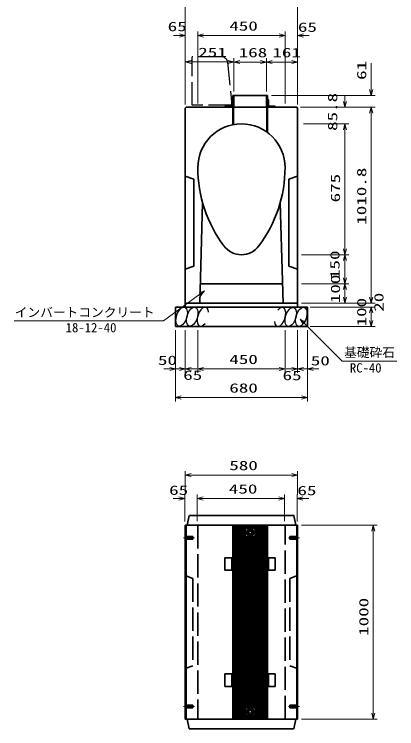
# Model space of a CAD drawing. Units: millimetres on the paper. Extents: x 0 to 841, y 0 to 594.
# Drawn here: x 558.3 to 656.9, y 314.6 to 498.9 of the extents above; entities that cross this region are included whole.
import ezdxf
from ezdxf.enums import TextEntityAlignment as Align

# ---------------------------------------------------------------- set-up
doc = ezdxf.new("R2010")
doc.units = ezdxf.units.MM
doc.linetypes.add('DASHED', pattern=[7.5, 6, -1.5])
doc.linetypes.add('USER1', pattern=[18.5, 12, -1.5, 3.5, -1.5])
for name, color, linetype, lineweight in [('D-BMK（構造物基準線）', 2, 'USER1', 18), ('D-STR-DIM（寸法）', 7, 'Continuous', 13), ('D-STR-HTXT(基礎砕石-旗)', 7, 'Continuous', 13), ('D-STR-HTXT（旗上げ）', 7, 'Continuous', 13), ('D-STR-STRF(グリ)', 7, 'Continuous', 25), ('D-STR-STRF(歩車)', 7, 'DASHED', 25), ('D-STR（構造物）', 1, 'Continuous', 35)]:
    doc.layers.add(name, color=color, linetype=linetype, lineweight=lineweight)
doc.styles.add('ＭＳ ゴシック', font='')
doc.styles.get('ＭＳ ゴシック').set_extended_font_data('MS Gothic')

# ---------------------------------------------------------------- blocks, each defined once
blk = doc.blocks.new('_Open30')
at = {"color": 7, "linetype": 'Continuous', "lineweight": 13}
for p, q in [((-1, 0.2679), (0, 0)), ((0, 0), (-1, -0.2679)), ((0, 0), (-1, 0))]:
    blk.add_line(p, q, dxfattribs=at)

msp = doc.modelspace()

# ---------------------------------------------------------------- linework, layer by layer
at = {"layer": 'D-BMK（構造物基準線）'}
for p, q in [((601.862, 363.83), (604.712, 363.83)), ((631.787, 363.83), (628.937, 363.83)), ((601.862, 320.33), (604.712, 320.33)), ((631.787, 320.33), (628.937, 320.33))]:
    msp.add_line(p, q, dxfattribs=at)
at = {"layer": 'D-STR-DIM（寸法）'}
for p, q in [((602.325, 494.424), (602.325, 502.632)), ((631.325, 494.424), (631.325, 502.632)), ((602.325, 475.664), (602.325, 494.424)), ((605.575, 475.876), (605.575, 494.424)), ((605.575, 475.876), (605.575, 494.424)), ((628.075, 475.886), (628.075, 494.424)), ((628.075, 475.886), (628.075, 494.424)), ((631.325, 475.664), (631.325, 494.424)), ((600.825, 493.424), (599.325, 493.424)), ((607.075, 493.424), (608.575, 493.424)), ((607.075, 493.424), (626.575, 493.424)), ((626.575, 493.424), (625.075, 493.424)), ((632.825, 493.424), (634.325, 493.424)), ((602.325, 475.664), (602.325, 487.614)), ((603.825, 486.614), (613.375, 486.614)), ((614.875, 478.964), (614.875, 487.614)), ((614.875, 479.964), (614.875, 487.561)), ((623.275, 478.964), (623.275, 487.561)), ((623.275, 478.964), (623.275, 487.561)), ((631.325, 475.664), (631.325, 487.561)), ((616.375, 486.561), (621.775, 486.561)), ((624.775, 486.561), (629.825, 486.561)), ((650.277, 479.464), (650.277, 486.297)), ((624.575, 477.964), (651.277, 477.964)), ((643.517, 476.414), (643.517, 477.914)), ((632.075, 474.914), (651.277, 474.914)), ((632.075, 474.914), (644.517, 474.914)), ((632.54, 474.914), (651.277, 474.914)), ((650.277, 425.874), (650.277, 473.414)), ((650.277, 473.414), (650.277, 471.914)), ((632.825, 470.621), (644.517, 470.621)), ((633.825, 470.621), (644.517, 470.621)), ((643.517, 438.375), (643.517, 469.121)), ((643.517, 469.121), (643.517, 467.621)), ((632.325, 436.875), (644.517, 436.875)), ((632.325, 436.875), (644.517, 436.875)), ((643.517, 430.875), (643.517, 435.375)), ((632.325, 429.375), (644.517, 429.375)), ((632.325, 429.375), (644.517, 429.375)), ((643.517, 425.875), (643.517, 427.875)), ((650.277, 425.874), (650.277, 427.374)), ((632.325, 424.375), (644.517, 424.375)), ((632.325, 424.374), (651.277, 424.374)), ((633.325, 424.374), (651.277, 424.374)), ((634.575, 423.374), (651.277, 423.374)), ((634.825, 423.374), (651.277, 423.374)), ((650.277, 421.874), (650.277, 420.374)), ((650.277, 419.874), (650.277, 421.874)), ((599.825, 417.374), (599.825, 406.407)), ((602.325, 417.374), (602.325, 406.407)), ((602.325, 417.374), (602.325, 406.407)), ((605.575, 417.374), (605.575, 406.407)), ((605.575, 417.374), (605.575, 406.407)), ((628.075, 417.374), (628.075, 406.407)), ((628.075, 417.374), (628.075, 406.407)), ((631.325, 417.374), (631.325, 406.407)), ((631.325, 417.374), (631.325, 406.407)), ((633.825, 417.374), (633.825, 406.407)), ((634.575, 418.374), (651.277, 418.374)), ((598.325, 407.407), (596.825, 407.407)), ((600.825, 407.407), (599.325, 407.407)), ((603.825, 407.407), (605.325, 407.407)), ((607.075, 407.407), (608.575, 407.407)), ((607.075, 407.407), (626.575, 407.407)), ((626.575, 407.407), (625.075, 407.407)), ((629.825, 407.407), (628.325, 407.407)), ((632.825, 407.407), (634.325, 407.407)), ((635.325, 407.407), (636.825, 407.407)), ((599.825, 406.407), (599.825, 399.024)), ((633.825, 406.407), (633.825, 399.024)), ((601.325, 400.024), (632.325, 400.024)), ((602.325, 375.658), (602.325, 381.027)), ((603.825, 380.027), (629.825, 380.027)), ((631.325, 375.007), (631.325, 381.027)), ((602.2, 368.08), (602.2, 374.977)), ((605.45, 368.132), (605.45, 374.977)), ((605.45, 368.132), (605.45, 374.977)), ((627.95, 368.147), (627.95, 374.977)), ((627.95, 368.117), (627.95, 374.977)), ((631.2, 368.05), (631.2, 374.977)), ((600.7, 373.977), (599.2, 373.977)), ((606.95, 373.977), (608.45, 373.977)), ((606.95, 373.977), (626.45, 373.977)), ((626.45, 373.977), (624.95, 373.977)), ((632.7, 373.977), (634.2, 373.977)), ((632.325, 367.08), (651.828, 367.08)), ((650.828, 318.58), (650.828, 365.58)), ((632.325, 317.08), (651.828, 317.08))]:
    msp.add_line(p, q, dxfattribs=at)
at = {"layer": 'D-STR-HTXT(基礎砕石-旗)'}
msp.add_lwpolyline([(656.869, 409.401), (642.765, 409.401), (633.042, 419.218)], dxfattribs=at)
at = {"layer": 'D-STR-HTXT（旗上げ）'}
msp.add_lwpolyline([(558.251, 419.787), (596.695, 419.787), (606.125, 426.696)], dxfattribs=at)
at = {"layer": 'D-STR-STRF(グリ)'}
for centre, major_axis in [((601.419, 420.897), (0.79, 2.421)), ((604.141, 420.897), (0.79, 2.421)), ((629.529, 420.816), (-0.771, -2.427)), ((632.25, 420.838), (-0.771, -2.427))]:
    msp.add_ellipse(centre, major_axis=major_axis, ratio=0.5139, dxfattribs=at)
for centre, major_axis in [((606.881, 420.897), (0.79, 2.421)), ((626.788, 420.795), (-0.771, -2.427))]:
    msp.add_ellipse(centre, major_axis=major_axis, ratio=0.5139, start_param=5.3575563, end_param=10.3750652, dxfattribs=at)
at = {"layer": 'D-STR-STRF(歩車)'}
for p, q in [((604.111, 475.414), (604.111, 487.914)), ((611.754, 487.914), (604.111, 487.914)), ((613.246, 486.563), (614.361, 475.414)), ((614.361, 475.414), (604.111, 475.414))]:
    msp.add_line(p, q, dxfattribs=at)
msp.add_arc((611.754, 486.414), 1.5, 5.71077, 89.99998, dxfattribs=at)
at = {"layer": 'D-STR（構造物）'}
for p, q in [((614.575, 474.914), (614.575, 477.964)), ((614.575, 477.964), (623.575, 477.964)), ((614.875, 474.914), (614.875, 477.964)), ((623.275, 477.964), (623.275, 474.914)), ((623.575, 477.964), (623.575, 474.914)), ((614.325, 475.389), (614.325, 476.764)), ((614.475, 476.914), (614.575, 476.914)), ((623.575, 476.914), (623.675, 476.914)), ((623.825, 475.389), (623.825, 476.764)), ((602.575, 474.914), (602.325, 474.664)), ((602.325, 474.664), (602.325, 423.374)), ((631.075, 474.914), (602.575, 474.914)), ((612.725, 475.164), (614.1, 475.164)), ((614.875, 475.214), (614.575, 475.214)), ((614.575, 474.914), (614.575, 470.44)), ((614.8, 470.44), (614.8, 474.914)), ((623.35, 468.538), (623.35, 474.914)), ((623.575, 474.914), (623.575, 468.538)), ((625.425, 475.164), (624.05, 475.164)), ((625.575, 474.914), (625.575, 475.014)), ((631.325, 474.664), (631.075, 474.914)), ((631.325, 423.374), (631.325, 474.664)), ((614.575, 470.44), (614.8, 470.44)), ((623.575, 468.538), (623.35, 468.538)), ((604.575, 456.374), (602.325, 457.124)), ((629.075, 456.374), (631.325, 457.124)), ((604.575, 456.374), (604.575, 433.874)), ((629.075, 456.374), (629.075, 433.874)), ((606.075, 424.374), (606.825, 450.274)), ((626.825, 450.274), (627.575, 424.374)), ((604.575, 433.874), (602.325, 433.124)), ((629.075, 433.874), (631.325, 433.124)), ((606.22, 429.374), (627.43, 429.374)), ((602.325, 424.374), (631.325, 424.374)), ((602.325, 424.374), (631.325, 424.374)), ((599.825, 423.374), (633.825, 423.374)), ((599.825, 423.374), (599.825, 418.374)), ((633.825, 423.374), (633.825, 418.374)), ((599.825, 418.374), (633.825, 418.374)), ((603.325, 369.58), (602.825, 367.08)), ((630.45, 369.58), (603.45, 369.58)), ((630.825, 367.08), (630.325, 369.58)), ((602.325, 367.08), (602.325, 317.08)), ((631.325, 367.08), (602.325, 367.08)), ((602.575, 367.08), (602.575, 317.08)), ((614.575, 317.28), (614.575, 366.88)), ((614.575, 366.88), (614.875, 366.88)), ((614.875, 317.13), (614.875, 367.03)), ((614.875, 367.03), (623.275, 367.03)), ((623.275, 367.03), (623.275, 317.13)), ((623.275, 366.88), (623.575, 366.88)), ((623.575, 366.88), (623.575, 317.28)), ((631.075, 317.08), (631.075, 367.08)), ((631.325, 317.08), (631.325, 367.08)), ((614.875, 366.73), (623.275, 366.73)), ((615.15, 317.58), (615.15, 366.58)), ((623, 366.58), (615.15, 366.58)), ((615.15, 366.355), (623, 366.355)), ((615.5, 364.73), (615.5, 366.355)), ((615.9, 366.355), (615.9, 364.73)), ((616.25, 364.73), (616.25, 366.355)), ((616.65, 364.73), (616.65, 366.355)), ((617, 366.355), (617, 364.73)), ((617.4, 366.355), (617.4, 364.73)), ((617.75, 359.73), (617.75, 366.355)), ((618.25, 366.355), (617.75, 365.855)), ((619.075, 365.898), (618.475, 365.552)), ((618.475, 365.552), (618.475, 364.859)), ((619.675, 365.552), (619.075, 365.898)), ((619.675, 364.859), (619.675, 365.552)), ((619.9, 366.355), (620.4, 365.855)), ((620.4, 366.355), (620.4, 359.73)), ((620.75, 364.73), (620.75, 366.355)), ((621.15, 364.73), (621.15, 366.355)), ((621.5, 366.355), (621.5, 364.73)), ((621.9, 366.355), (621.9, 364.73)), ((622.25, 364.73), (622.25, 366.355)), ((622.65, 366.355), (622.65, 364.73)), ((623, 366.58), (623, 317.58)), ((617.75, 364.73), (615.15, 364.73)), ((615.15, 364.43), (617.75, 364.43)), ((615.5, 359.73), (615.5, 364.43)), ((615.9, 364.43), (615.9, 359.73)), ((616.25, 359.73), (616.25, 364.43)), ((616.65, 359.73), (616.65, 364.43)), ((617, 364.43), (617, 359.73)), ((617.4, 364.43), (617.4, 359.73)), ((617.75, 364.155), (620.4, 364.155)), ((620.4, 363.805), (617.75, 363.805)), ((617.75, 363.505), (620.4, 363.505)), ((618.15, 359.73), (618.15, 363.505)), ((618.475, 364.859), (619.075, 364.512)), ((618.5, 363.505), (618.5, 359.73)), ((618.9, 363.505), (618.9, 359.73)), ((619.075, 364.512), (619.675, 364.859)), ((619.25, 359.73), (619.25, 363.505)), ((619.65, 359.73), (619.65, 363.505)), ((620, 363.505), (620, 359.73)), ((623, 364.73), (620.4, 364.73)), ((620.4, 364.43), (623, 364.43)), ((620.75, 359.73), (620.75, 364.43)), ((621.15, 359.73), (621.15, 364.43)), ((621.5, 364.43), (621.5, 359.73)), ((621.9, 364.43), (621.9, 359.73)), ((622.25, 359.73), (622.25, 364.43)), ((622.65, 364.43), (622.65, 359.73)), ((623, 359.73), (615.15, 359.73)), ((615.15, 359.43), (623, 359.43)), ((615.55, 354.73), (615.55, 359.43)), ((615.9, 359.43), (615.9, 354.73)), ((616.25, 354.73), (616.25, 359.43)), ((616.65, 354.73), (616.65, 359.43)), ((617, 359.43), (617, 354.73)), ((617.4, 359.43), (617.4, 354.73)), ((617.75, 354.73), (617.75, 359.43)), ((618.15, 354.73), (618.15, 359.43)), ((618.5, 359.43), (618.5, 354.73)), ((618.9, 359.43), (618.9, 354.73)), ((619.25, 354.73), (619.25, 359.43)), ((619.65, 354.73), (619.65, 359.43)), ((620, 359.43), (620, 354.73)), ((620.4, 359.43), (620.4, 354.73)), ((620.75, 354.73), (620.75, 359.43)), ((621.15, 354.73), (621.15, 359.43)), ((621.5, 359.43), (621.5, 354.73)), ((621.9, 359.43), (621.9, 354.73)), ((622.25, 354.73), (622.25, 359.43)), ((622.65, 359.43), (622.65, 354.73)), ((612.575, 355.455), (612.575, 358.705)), ((612.575, 358.705), (614.575, 358.705)), ((614.325, 358.705), (614.325, 355.455)), ((623.575, 358.705), (625.549, 358.705)), ((623.799, 355.455), (623.799, 358.705)), ((625.549, 358.705), (625.549, 355.455)), ((614.575, 355.455), (612.575, 355.455)), ((623, 354.73), (615.15, 354.73)), ((615.15, 354.43), (623, 354.43)), ((615.55, 349.73), (615.55, 354.43)), ((615.9, 354.43), (615.9, 349.73)), ((616.25, 349.73), (616.25, 354.43)), ((616.65, 349.73), (616.65, 354.43)), ((617, 354.43), (617, 349.73)), ((617.4, 354.43), (617.4, 349.73)), ((617.75, 349.73), (617.75, 354.43)), ((618.15, 349.73), (618.15, 354.43)), ((618.5, 354.43), (618.5, 349.73)), ((618.9, 354.43), (618.9, 349.73)), ((619.25, 349.73), (619.25, 354.43)), ((619.65, 349.73), (619.65, 354.43)), ((620, 354.43), (620, 349.73)), ((620.4, 354.43), (620.4, 349.73)), ((620.75, 349.73), (620.75, 354.43)), ((621.15, 349.73), (621.15, 354.43)), ((621.5, 354.43), (621.5, 349.73)), ((621.9, 354.43), (621.9, 349.73)), ((622.25, 349.73), (622.25, 354.43)), ((622.65, 354.43), (622.65, 349.73)), ((625.549, 355.455), (623.575, 355.455)), ((623, 349.73), (615.15, 349.73)), ((615.15, 349.43), (623, 349.43)), ((615.55, 344.73), (615.55, 349.43)), ((615.9, 349.43), (615.9, 344.73)), ((616.25, 344.73), (616.25, 349.43)), ((616.65, 344.73), (616.65, 349.43)), ((617, 349.43), (617, 344.73)), ((617.4, 349.43), (617.4, 344.73)), ((617.75, 344.73), (617.75, 349.43)), ((618.15, 344.73), (618.15, 349.43)), ((618.5, 349.43), (618.5, 344.73)), ((618.9, 349.43), (618.9, 344.73)), ((619.25, 344.73), (619.25, 349.43)), ((619.65, 344.73), (619.65, 349.43)), ((620, 349.43), (620, 344.73)), ((620.4, 349.43), (620.4, 344.73)), ((620.75, 344.73), (620.75, 349.43)), ((621.15, 344.73), (621.15, 349.43)), ((621.5, 349.43), (621.5, 344.73)), ((621.9, 349.43), (621.9, 344.73)), ((622.25, 344.73), (622.25, 349.43)), ((622.65, 349.43), (622.65, 344.73)), ((623, 344.73), (615.15, 344.73)), ((615.15, 344.43), (623, 344.43)), ((615.55, 339.73), (615.55, 344.43)), ((615.9, 344.43), (615.9, 339.73)), ((616.25, 339.73), (616.25, 344.43)), ((616.65, 339.73), (616.65, 344.43)), ((617, 344.43), (617, 339.73)), ((617.4, 344.43), (617.4, 339.73)), ((617.75, 339.73), (617.75, 344.43)), ((618.15, 339.73), (618.15, 344.43)), ((618.5, 344.43), (618.5, 339.73)), ((618.9, 344.43), (618.9, 339.73)), ((619.25, 339.73), (619.25, 344.43)), ((619.65, 339.73), (619.65, 344.43)), ((620, 344.43), (620, 339.73)), ((620.4, 344.43), (620.4, 339.73)), ((620.75, 339.73), (620.75, 344.43)), ((621.15, 339.73), (621.15, 344.43)), ((621.5, 344.43), (621.5, 339.73)), ((621.9, 344.43), (621.9, 339.73)), ((622.25, 339.73), (622.25, 344.43)), ((622.65, 344.43), (622.65, 339.73)), ((615.15, 339.73), (623, 339.73)), ((623, 339.43), (615.15, 339.43)), ((615.55, 339.43), (615.55, 334.73)), ((615.9, 334.73), (615.9, 339.43)), ((616.25, 339.43), (616.25, 334.73)), ((616.65, 339.43), (616.65, 334.73)), ((617, 334.73), (617, 339.43)), ((617.4, 334.73), (617.4, 339.43)), ((617.75, 339.43), (617.75, 334.73)), ((618.15, 339.43), (618.15, 334.73)), ((618.5, 334.73), (618.5, 339.43)), ((618.9, 334.73), (618.9, 339.43)), ((619.25, 339.43), (619.25, 334.73)), ((619.65, 339.43), (619.65, 334.73)), ((620, 334.73), (620, 339.43)), ((620.4, 334.73), (620.4, 339.43)), ((620.75, 339.43), (620.75, 334.73)), ((621.15, 339.43), (621.15, 334.73)), ((621.5, 334.73), (621.5, 339.43)), ((621.9, 334.73), (621.9, 339.43)), ((622.25, 339.43), (622.25, 334.73)), ((622.65, 334.73), (622.65, 339.43)), ((615.15, 334.73), (623, 334.73)), ((623, 334.43), (615.15, 334.43)), ((615.55, 334.43), (615.55, 329.73)), ((615.9, 329.73), (615.9, 334.43)), ((616.25, 334.43), (616.25, 329.73)), ((616.65, 334.43), (616.65, 329.73)), ((617, 329.73), (617, 334.43)), ((617.4, 329.73), (617.4, 334.43)), ((617.75, 334.43), (617.75, 329.73)), ((618.15, 334.43), (618.15, 329.73)), ((618.5, 329.73), (618.5, 334.43)), ((618.9, 329.73), (618.9, 334.43)), ((619.25, 334.43), (619.25, 329.73)), ((619.65, 334.43), (619.65, 329.73)), ((620, 329.73), (620, 334.43)), ((620.4, 329.73), (620.4, 334.43)), ((620.75, 334.43), (620.75, 329.73)), ((621.15, 334.43), (621.15, 329.73)), ((621.5, 329.73), (621.5, 334.43)), ((621.9, 329.73), (621.9, 334.43)), ((622.25, 334.43), (622.25, 329.73)), ((622.65, 329.73), (622.65, 334.43)), ((614.575, 328.705), (612.575, 328.705)), ((612.575, 328.705), (612.575, 325.455)), ((614.325, 325.455), (614.325, 328.705)), ((615.15, 329.73), (623, 329.73)), ((623, 329.43), (615.15, 329.43)), ((615.55, 329.43), (615.55, 324.73)), ((615.9, 324.73), (615.9, 329.43)), ((616.25, 329.43), (616.25, 324.73)), ((616.65, 329.43), (616.65, 324.73)), ((617, 324.73), (617, 329.43)), ((617.4, 324.73), (617.4, 329.43)), ((617.75, 329.43), (617.75, 324.73)), ((618.15, 329.43), (618.15, 324.73)), ((618.5, 324.73), (618.5, 329.43)), ((618.9, 324.73), (618.9, 329.43)), ((619.25, 329.43), (619.25, 324.73)), ((619.65, 329.43), (619.65, 324.73)), ((620, 324.73), (620, 329.43)), ((620.4, 324.73), (620.4, 329.43)), ((620.75, 329.43), (620.75, 324.73)), ((621.15, 329.43), (621.15, 324.73)), ((621.5, 324.73), (621.5, 329.43)), ((621.9, 324.73), (621.9, 329.43)), ((622.25, 329.43), (622.25, 324.73)), ((622.65, 324.73), (622.65, 329.43)), ((623.575, 328.705), (625.549, 328.705)), ((623.799, 325.455), (623.799, 328.705)), ((625.549, 328.705), (625.549, 325.455)), ((612.575, 325.455), (614.575, 325.455)), ((615.15, 324.73), (623, 324.73)), ((623, 324.43), (615.15, 324.43)), ((615.5, 324.43), (615.5, 319.73)), ((615.9, 319.73), (615.9, 324.43)), ((616.25, 324.43), (616.25, 319.73)), ((616.65, 324.43), (616.65, 319.73)), ((617, 319.73), (617, 324.43)), ((617.4, 319.73), (617.4, 324.43)), ((617.75, 324.43), (617.75, 317.805)), ((618.15, 324.43), (618.15, 320.655)), ((618.5, 320.655), (618.5, 324.43)), ((618.9, 320.655), (618.9, 324.43)), ((619.25, 324.43), (619.25, 320.655)), ((619.65, 324.43), (619.65, 320.655)), ((620, 320.655), (620, 324.43)), ((620.4, 317.805), (620.4, 324.43)), ((620.75, 324.43), (620.75, 319.73)), ((621.15, 324.43), (621.15, 319.73)), ((621.5, 319.73), (621.5, 324.43)), ((621.9, 319.73), (621.9, 324.43)), ((622.25, 324.43), (622.25, 319.73)), ((622.65, 319.73), (622.65, 324.43)), ((625.549, 325.455), (623.575, 325.455)), ((615.15, 319.73), (617.75, 319.73)), ((617.75, 319.43), (615.15, 319.43)), ((615.5, 319.43), (615.5, 317.805)), ((615.9, 317.805), (615.9, 319.43)), ((616.25, 319.43), (616.25, 317.805)), ((616.65, 319.43), (616.65, 317.805)), ((617, 317.805), (617, 319.43)), ((617.4, 317.805), (617.4, 319.43)), ((617.75, 320.655), (620.4, 320.655)), ((620.4, 320.355), (617.75, 320.355)), ((617.75, 320.005), (620.4, 320.005)), ((618.475, 319.302), (619.075, 319.648)), ((618.475, 318.609), (618.475, 319.302)), ((619.075, 319.648), (619.675, 319.302)), ((619.675, 319.302), (619.675, 318.609)), ((620.4, 319.73), (623, 319.73)), ((623, 319.43), (620.4, 319.43)), ((620.75, 319.43), (620.75, 317.805)), ((621.15, 319.43), (621.15, 317.805)), ((621.5, 317.805), (621.5, 319.43)), ((621.9, 317.805), (621.9, 319.43)), ((622.25, 319.43), (622.25, 317.805)), ((622.65, 317.805), (622.65, 319.43)), ((602.325, 317.08), (631.325, 317.08)), ((602.825, 317.08), (603.325, 314.58)), ((614.875, 317.28), (614.575, 317.28)), ((623.275, 317.43), (614.875, 317.43)), ((615.15, 317.805), (623, 317.805)), ((623, 317.58), (615.15, 317.58)), ((618.25, 317.805), (617.75, 318.305)), ((619.075, 318.263), (618.475, 318.609)), ((619.675, 318.609), (619.075, 318.263)), ((619.9, 317.805), (620.4, 318.305)), ((623.575, 317.28), (623.275, 317.28)), ((630.325, 314.58), (630.825, 317.08)), ((603.325, 314.58), (630.325, 314.58))]:
    msp.add_line(p, q, dxfattribs=at)
at = {"layer": 'D-STR（構造物）', "linetype": 'DASHED'}
for p, q in [((605.575, 367.08), (605.575, 317.08)), ((628.075, 317.08), (628.075, 367.08)), ((604.325, 364.18), (602.325, 364.18)), ((602.325, 363.48), (604.325, 363.48)), ((604.325, 363.48), (604.325, 364.18)), ((631.325, 364.18), (629.325, 364.18)), ((629.325, 364.18), (629.325, 363.48)), ((629.325, 363.48), (631.325, 363.48)), ((602.325, 354.08), (604.325, 353.33)), ((629.325, 353.33), (631.325, 354.08)), ((604.325, 353.33), (604.325, 330.83)), ((629.325, 353.33), (629.325, 330.83)), ((604.325, 330.83), (602.325, 330.08)), ((629.325, 330.83), (631.325, 330.08)), ((602.325, 320.68), (604.325, 320.68)), ((604.325, 319.98), (602.325, 319.98)), ((604.325, 320.68), (604.325, 319.98)), ((631.325, 320.68), (629.325, 320.68)), ((629.325, 320.68), (629.325, 319.98)), ((629.325, 319.98), (631.325, 319.98))]:
    msp.add_line(p, q, dxfattribs=at)
at = {"layer": 'D-STR（構造物）'}
for centre, radius in [((619.075, 365.205), 0.95), ((619.075, 365.205), 0.4), ((619.075, 318.955), 0.95), ((619.075, 318.955), 0.4)]:
    msp.add_circle(centre, radius, dxfattribs=at)
for centre, radius, start, end in [((614.475, 476.764), 0.15, 90, 180), ((623.675, 476.764), 0.15, 0, 90), ((612.725, 475.014), 0.15, 90, 180), ((614.1, 475.389), 0.225, 270, 0), ((624.05, 475.389), 0.225, 180, 270), ((625.425, 475.014), 0.15, 0, 90), ((616.825, 459.374), 11.25, 0, 180), ((639.325, 459.374), 33.75, 180, 216.86989), ((594.325, 459.374), 33.75, 323.13011, 0), ((616.825, 442.499), 5.625, 216.86989, 323.13013)]:
    msp.add_arc(centre, radius, start, end, dxfattribs=at)

# ---------------------------------------------------------------- block references
at = {"layer": 'D-STR-DIM（寸法）', "xscale": 1.5, "yscale": 1.5}
for p in [(602.325, 493.424), (628.075, 493.424), (628.075, 493.424), (614.875, 486.614), (623.275, 486.561), (631.325, 486.561), (599.825, 407.407), (602.325, 407.407), (628.075, 407.407), (628.075, 407.407), (631.325, 407.407), (633.825, 400.024), (631.325, 380.027), (602.2, 373.977), (627.95, 373.977), (627.95, 373.977)]:
    msp.add_blockref('_Open30', p, dxfattribs=at)
for p, rotation in [((605.575, 493.424), 180), ((605.575, 493.424), 180), ((631.325, 493.424), 180), ((602.325, 486.614), 180), ((614.875, 486.561), 180), ((623.275, 486.561), 180), ((650.277, 477.964), 270), ((643.517, 474.914), 270), ((650.277, 474.914), 90), ((650.277, 474.914), 90), ((643.517, 470.621), 90), ((643.517, 470.621), 90), ((643.517, 436.875), 270), ((643.517, 436.875), 90), ((643.517, 429.375), 270), ((643.517, 429.375), 90), ((643.517, 424.375), 270), ((650.277, 424.374), 270), ((650.277, 424.374), 270), ((650.277, 423.374), 90), ((650.277, 423.374), 90), ((650.277, 418.374), 270), ((602.325, 407.407), 180), ((605.575, 407.407), 180), ((605.575, 407.407), 180), ((631.325, 407.407), 180), ((633.825, 407.407), 180), ((599.825, 400.024), 180), ((602.325, 380.027), 180), ((605.45, 373.977), 180), ((605.45, 373.977), 180), ((631.2, 373.977), 180), ((650.828, 367.08), 90), ((650.828, 317.08), 270)]:
    msp.add_blockref('_Open30', p, dxfattribs=dict(at, rotation=rotation))
at = {"layer": 'D-STR-HTXT(基礎砕石-旗)', "xscale": 1.5, "yscale": 1.5, "rotation": 134.72505}
msp.add_blockref('_Open30', (631.986, 420.283), dxfattribs=at)
at = {"layer": 'D-STR-HTXT（旗上げ）', "xscale": 1.5, "yscale": 1.5, "rotation": 36.22839}
msp.add_blockref('_Open30', (607.335, 427.583), dxfattribs=at)

# ---------------------------------------------------------------- texts
at = {"layer": 'D-STR-DIM（寸法）', "style": 'ＭＳ ゴシック', "width": 1.5}
for s, p in [('65', (597.806, 493.817)), ('450', (613.7, 493.961)), ('65', (631.39, 493.647)), ('251', (605.683, 487.152)), ('168', (616.116, 487.098)), ('161', (624.8, 487.098)), ('450', (613.7, 407.944)), ('50', (595.299, 407.713)), ('50', (634.717, 407.594)), ('65', (601.819, 403.862)), ('65', (627.434, 403.783)), ('680', (613.7, 400.562)), ('580', (613.7, 380.565)), ('65', (598.181, 374.195)), ('450', (613.575, 374.514)), ('65', (631.265, 374.101))]:
    msp.add_text(s, height=2.405, dxfattribs=at).set_placement(p, align=Align.BOTTOM_LEFT)
for s, p in [('61', (649.74, 481.964)), ('85.8', (642.251, 468.805)), ('1010.8', (649.74, 444.602)), ('675', (642.98, 450.368)), ('150', (642.85, 430.599)), ('100', (642.98, 424.375)), ('20', (654.192, 422.155)), ('100', (649.74, 418.374)), ('1000', (650.291, 338.539))]:
    msp.add_text(s, height=2.405, rotation=90, dxfattribs=at).set_placement(p, align=Align.BOTTOM_LEFT)
at = {"layer": 'D-STR-HTXT(基礎砕石-旗)', "style": 'ＭＳ ゴシック'}
for s, p in [('基礎砕石', (643.3, 409.737)), ('RC-40', (644.788, 405.751))]:
    msp.add_text(s, height=2.405, dxfattribs=at).set_placement(p, align=Align.BOTTOM_LEFT)
at = {"layer": 'D-STR-HTXT（旗上げ）', "style": 'ＭＳ ゴシック'}
for s, p in [('インバートコンクリート', (558.359, 420.084)), ('18-12-40', (571.501, 416.138))]:
    msp.add_text(s, height=2.405, dxfattribs=at).set_placement(p, align=Align.BOTTOM_LEFT)

doc.saveas('drawing.dxf')
